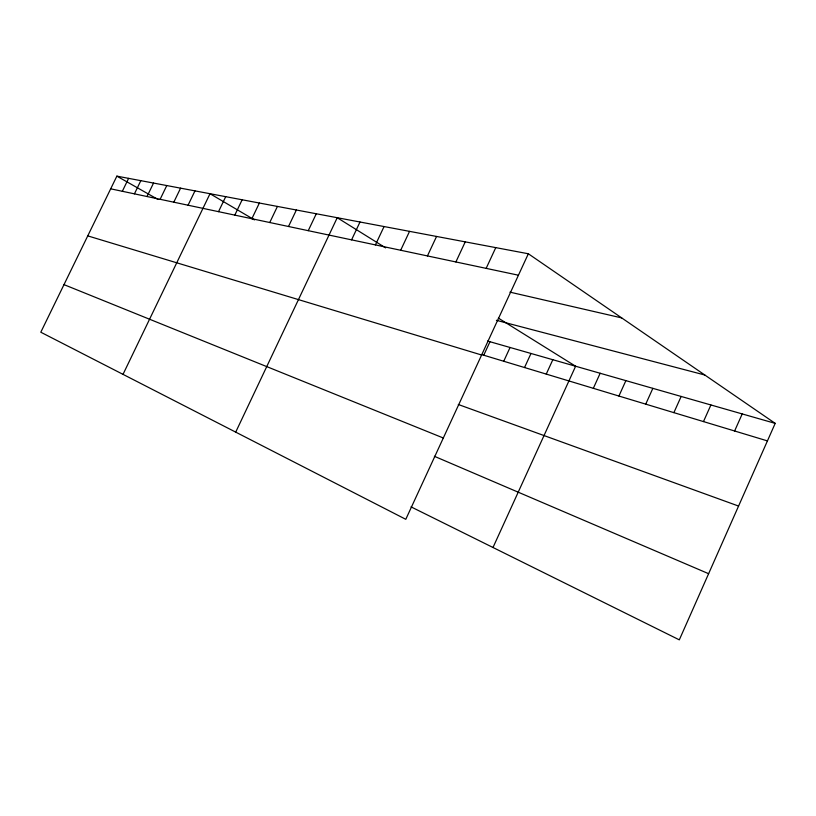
<?xml version="1.0" encoding="UTF-8"?>
<svg xmlns="http://www.w3.org/2000/svg" width="816" height="816" viewBox="0 0 816 816"><rect width="100%" height="100%" fill="white"/><g stroke="black" fill="none" stroke-linecap="round" stroke-linejoin="round"><path stroke-width="1.22" d="M528.34 253.766L405.787 519.313L40.8 332.214L116.872 176.144L528.34 253.766L775.2 423.371L679.31 639.856L411.029 506.858M734.614 430.991L742.213 413.926M703.474 421.586L710.909 404.971M673.883 412.641L681.156 396.454M645.731 404.144L652.851 388.355M593.334 388.314L600.168 373.269M618.916 396.046L625.882 380.633M492.997 547.495L575.617 366.241L498.341 318.097M546.251 374.095L552.83 359.713M503.727 361.253L510.061 347.473M524.535 367.537L530.992 353.471M483.745 355.215L489.977 341.731M486.152 268.372L495.771 247.625M455.889 261.956L465.242 241.862M427.441 255.928L436.55 236.456M400.676 250.257L409.54 231.356M351.574 239.853L359.999 222.013M375.421 244.912L384.061 226.552M235.712 432.123L337.232 217.719L385.631 247.87M288.517 226.501L296.371 210.008M308.254 230.673L316.282 213.761M251.858 218.729L259.376 203.031M269.749 222.523L277.42 206.438M218.515 211.67L225.716 196.676M234.804 215.118L242.158 199.777M188.057 205.214L194.973 190.883M123.022 374.36L210.008 193.718L254.47 219.902M160.13 199.298L166.78 185.558M173.798 202.195L180.581 188.17M122.329 191.291L128.612 178.367M134.426 193.851L140.831 180.662M147.013 196.513L153.541 183.07M110.69 188.822L518.446 275.206M509.939 292.138L621.71 317.914M496.414 320.3L704.82 375.013M487.56 341.037L775.2 423.371M481.348 354.491L767.438 440.905M87.751 235.875L481.613 355.011M458.276 404.481L738.572 506.063M63.995 284.631L443.312 437.998M434.367 456.287L708.614 573.699M116.872 176.144L157.978 199.451"/></g></svg>
